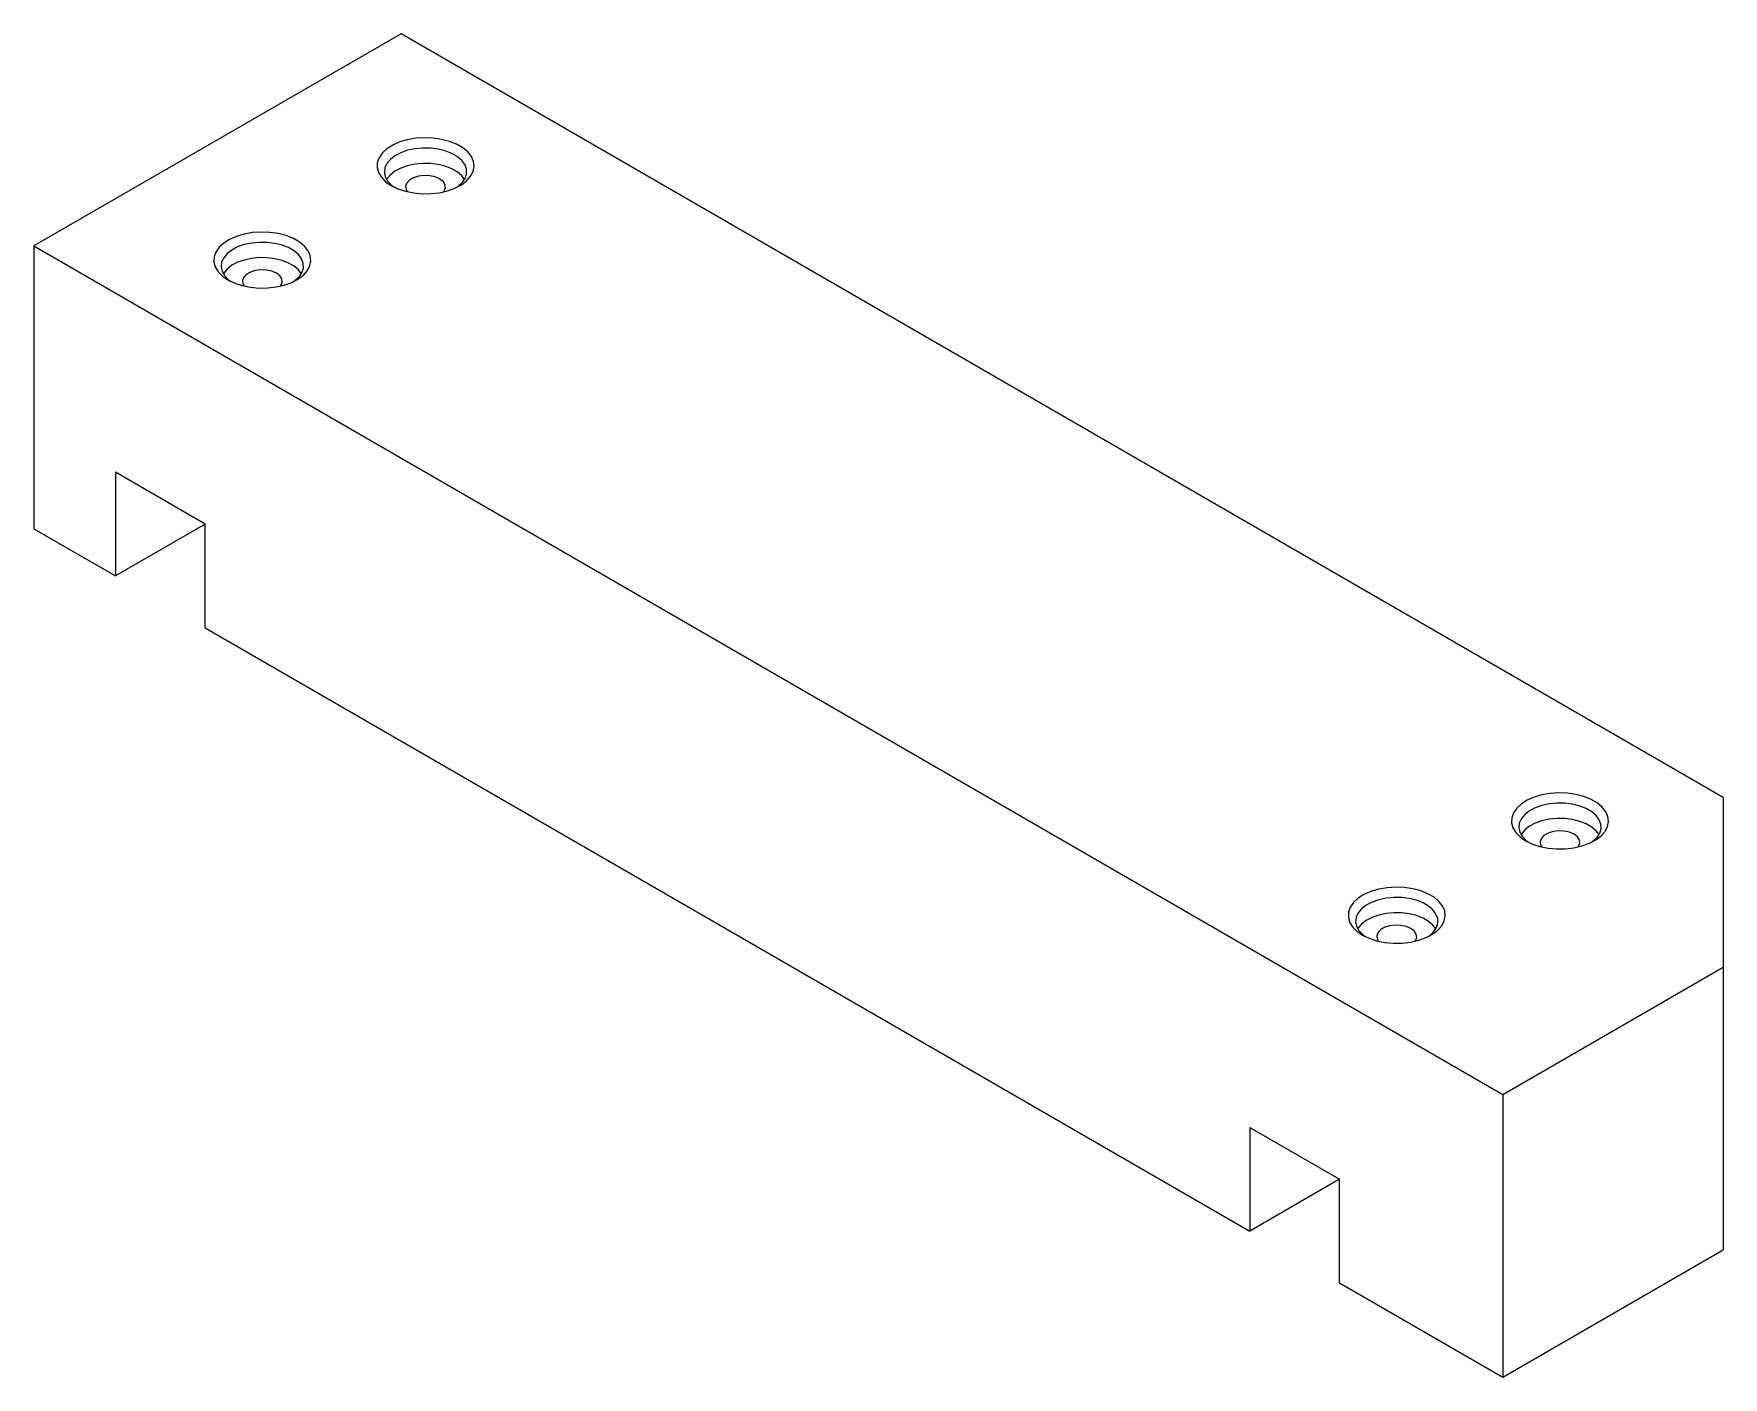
# Model space of a CAD drawing. Header units: millimetres. Extents: x 255 to 1248, y 724 to 1052.
# Drawn here: x 1101.7 to 1248.1, y 935.4 to 1051.8 of the extents above.
import ezdxf

# ---------------------------------------------------------------- set-up
doc = ezdxf.new("R2010")
doc.units = ezdxf.units.MM

msp = doc.modelspace()

# ---------------------------------------------------------------- linework, layer by layer
at = {"color": 7, "linetype": 'Continuous', "lineweight": 15}
for p, q in [((1133.55, 1051.77), (1101.73, 1033.4)), ((1248.1, 985.64), (1133.55, 1051.77)), ((1101.73, 1033.4), (1229, 959.92)), ((1101.73, 1033.4), (1101.73, 1008.9)), ((1116.57, 1009.31), (1108.8, 1013.8)), ((1108.8, 1013.8), (1108.8, 1004.82)), ((1101.73, 1008.9), (1108.8, 1004.82)), ((1116.57, 1009.31), (1108.8, 1004.82)), ((1116.57, 1000.33), (1116.57, 1009.31)), ((1116.57, 1000.33), (1207.08, 948.08)), ((1248.1, 985.64), (1248.1, 970.95)), ((1229, 959.92), (1248.1, 970.95)), ((1248.1, 970.95), (1248.1, 946.45)), ((1229, 959.92), (1229, 935.43)), ((1207.08, 957.06), (1214.86, 952.57)), ((1207.08, 957.06), (1207.08, 948.08)), ((1214.86, 952.57), (1207.08, 948.08)), ((1214.86, 943.59), (1214.86, 952.57)), ((1229, 935.43), (1248.1, 946.45)), ((1214.86, 943.59), (1229, 935.43))]:
    msp.add_line(p, q, dxfattribs=at)
at = {"color": 7, "linetype": 'Continuous', "lineweight": 15, "flags": 128}
for points in [[(1132.69, 1038.62), (1133.27, 1038.34), (1133.93, 1038.13), (1134.64, 1037.99), (1135.38, 1037.92), (1136.14, 1037.93), (1136.88, 1038.01), (1137.58, 1038.18), (1138.21, 1038.41), (1138.77, 1038.7), (1139.23, 1039.05), (1139.57, 1039.44), (1139.79, 1039.85), (1139.87, 1040.29), (1139.82, 1040.72), (1139.64, 1041.14), (1139.33, 1041.54), (1138.9, 1041.9), (1138.36, 1042.2), (1137.74, 1042.45), (1137.06, 1042.63), (1136.32, 1042.74), (1135.57, 1042.77), (1134.82, 1042.72), (1134.1, 1042.59), (1133.43, 1042.4), (1132.83, 1042.13), (1132.32, 1041.81), (1131.92, 1041.44), (1131.64, 1041.04), (1131.49, 1040.61), (1131.47, 1040.18), (1131.59, 1039.75), (1131.84, 1039.34), (1132.21, 1038.96), (1132.69, 1038.62)], [(1138.4, 1038.49), (1138.53, 1038.59), (1138.88, 1038.92), (1139.12, 1039.29), (1139.23, 1039.67), (1139.21, 1040.07), (1139.07, 1040.45), (1138.8, 1040.81), (1138.42, 1041.13), (1137.94, 1041.41), (1137.38, 1041.63), (1136.75, 1041.79), (1136.09, 1041.87), (1135.41, 1041.88), (1134.74, 1041.81), (1134.11, 1041.68), (1133.53, 1041.47), (1133.02, 1041.21), (1132.62, 1040.89), (1132.32, 1040.54), (1132.15, 1040.16), (1132.1, 1039.77), (1132.18, 1039.38), (1132.38, 1039.01), (1132.71, 1038.67), (1132.94, 1038.49)], [(1139.05, 1039.16), (1138.8, 1039.48), (1138.42, 1039.81), (1137.94, 1040.08), (1137.38, 1040.3), (1136.75, 1040.46), (1136.09, 1040.54), (1135.41, 1040.55), (1134.74, 1040.49), (1134.11, 1040.35), (1133.53, 1040.14), (1133.02, 1039.88), (1132.62, 1039.57), (1132.32, 1039.21), (1132.29, 1039.16)], [(1137.25, 1038.09), (1137.29, 1038.15), (1137.39, 1038.42), (1137.35, 1038.71), (1137.18, 1038.97), (1136.89, 1039.2), (1136.49, 1039.37), (1136.03, 1039.47), (1135.54, 1039.49), (1135.06, 1039.43), (1134.63, 1039.29), (1134.28, 1039.09), (1134.05, 1038.84), (1133.94, 1038.57), (1133.98, 1038.28), (1134.09, 1038.09)], [(1118.55, 1030.46), (1119.13, 1030.18), (1119.79, 1029.97), (1120.5, 1029.82), (1121.24, 1029.75), (1122, 1029.76), (1122.73, 1029.85), (1123.43, 1030.01), (1124.07, 1030.24), (1124.63, 1030.54), (1125.09, 1030.88), (1125.43, 1031.27), (1125.65, 1031.69), (1125.73, 1032.12), (1125.68, 1032.56), (1125.49, 1032.98), (1125.18, 1033.37), (1124.75, 1033.73), (1124.22, 1034.04), (1123.6, 1034.29), (1122.91, 1034.47), (1122.18, 1034.57), (1121.43, 1034.6), (1120.68, 1034.55), (1119.96, 1034.43), (1119.29, 1034.23), (1118.69, 1033.97), (1118.18, 1033.65), (1117.78, 1033.28), (1117.5, 1032.87), (1117.34, 1032.45), (1117.33, 1032.01), (1117.45, 1031.58), (1117.7, 1031.17), (1118.07, 1030.79), (1118.55, 1030.46)], [(1124.26, 1030.33), (1124.38, 1030.42), (1124.74, 1030.76), (1124.97, 1031.12), (1125.09, 1031.51), (1125.07, 1031.9), (1124.93, 1032.29), (1124.66, 1032.65), (1124.28, 1032.97), (1123.8, 1033.25), (1123.24, 1033.47), (1122.61, 1033.62), (1121.95, 1033.7), (1121.27, 1033.71), (1120.6, 1033.65), (1119.96, 1033.51), (1119.38, 1033.31), (1118.88, 1033.04), (1118.48, 1032.73), (1118.18, 1032.38), (1118, 1032), (1117.95, 1031.61), (1118.04, 1031.22), (1118.24, 1030.85), (1118.57, 1030.5), (1118.79, 1030.33)], [(1124.91, 1030.99), (1124.66, 1031.32), (1124.28, 1031.64), (1123.8, 1031.92), (1123.24, 1032.14), (1122.61, 1032.29), (1121.95, 1032.38), (1121.27, 1032.39), (1120.6, 1032.32), (1119.96, 1032.18), (1119.38, 1031.98), (1118.88, 1031.72), (1118.48, 1031.4), (1118.18, 1031.05), (1118.14, 1030.99)], [(1123.1, 1029.93), (1123.14, 1029.98), (1123.25, 1030.26), (1123.21, 1030.54), (1123.04, 1030.81), (1122.75, 1031.04), (1122.35, 1031.21), (1121.89, 1031.3), (1121.4, 1031.32), (1120.92, 1031.26), (1120.49, 1031.13), (1120.14, 1030.93), (1119.91, 1030.68), (1119.8, 1030.4), (1119.84, 1030.12), (1119.95, 1029.93)], [(1230.98, 981.88), (1231.56, 981.6), (1232.22, 981.39), (1232.93, 981.25), (1233.67, 981.18), (1234.43, 981.19), (1235.16, 981.27), (1235.86, 981.44), (1236.5, 981.67), (1237.06, 981.96), (1237.52, 982.31), (1237.86, 982.7), (1238.08, 983.11), (1238.16, 983.55), (1238.11, 983.98), (1237.92, 984.4), (1237.61, 984.8), (1237.18, 985.16), (1236.65, 985.46), (1236.03, 985.71), (1235.34, 985.89), (1234.61, 986), (1233.86, 986.03), (1233.11, 985.98), (1232.39, 985.85), (1231.72, 985.66), (1231.12, 985.39), (1230.61, 985.07), (1230.21, 984.7), (1229.93, 984.3), (1229.77, 983.87), (1229.76, 983.44), (1229.88, 983.01), (1230.13, 982.6), (1230.5, 982.22), (1230.98, 981.88)], [(1236.69, 981.75), (1236.81, 981.85), (1237.17, 982.18), (1237.4, 982.55), (1237.52, 982.93), (1237.5, 983.33), (1237.36, 983.71), (1237.09, 984.07), (1236.71, 984.39), (1236.23, 984.67), (1235.67, 984.89), (1235.04, 985.05), (1234.38, 985.13), (1233.7, 985.14), (1233.03, 985.07), (1232.39, 984.94), (1231.81, 984.73), (1231.31, 984.47), (1230.91, 984.15), (1230.61, 983.8), (1230.43, 983.42), (1230.38, 983.03), (1230.47, 982.64), (1230.67, 982.27), (1231, 981.93), (1231.22, 981.75)], [(1237.34, 982.42), (1237.09, 982.74), (1236.71, 983.07), (1236.23, 983.34), (1235.67, 983.56), (1235.04, 983.72), (1234.38, 983.8), (1233.7, 983.81), (1233.03, 983.75), (1232.39, 983.61), (1231.81, 983.4), (1231.31, 983.14), (1230.91, 982.83), (1230.61, 982.47), (1230.57, 982.42)], [(1235.53, 981.35), (1235.57, 981.41), (1235.68, 981.68), (1235.64, 981.97), (1235.47, 982.23), (1235.18, 982.46), (1234.78, 982.63), (1234.32, 982.73), (1233.83, 982.75), (1233.35, 982.69), (1232.92, 982.55), (1232.57, 982.35), (1232.34, 982.1), (1232.23, 981.83), (1232.27, 981.54), (1232.38, 981.35)], [(1216.84, 973.72), (1217.42, 973.44), (1218.07, 973.22), (1218.78, 973.08), (1219.53, 973.01), (1220.28, 973.02), (1221.02, 973.11), (1221.72, 973.27), (1222.36, 973.5), (1222.92, 973.8), (1223.37, 974.14), (1223.72, 974.53), (1223.93, 974.95), (1224.02, 975.38), (1223.97, 975.82), (1223.78, 976.24), (1223.47, 976.63), (1223.04, 976.99), (1222.51, 977.3), (1221.89, 977.55), (1221.2, 977.73), (1220.47, 977.83), (1219.72, 977.86), (1218.97, 977.81), (1218.25, 977.69), (1217.57, 977.49), (1216.97, 977.23), (1216.47, 976.91), (1216.06, 976.54), (1215.78, 976.13), (1215.63, 975.71), (1215.62, 975.27), (1215.73, 974.84), (1215.98, 974.43), (1216.36, 974.05), (1216.84, 973.72)], [(1222.54, 973.59), (1222.67, 973.68), (1223.02, 974.02), (1223.26, 974.38), (1223.37, 974.77), (1223.36, 975.16), (1223.21, 975.54), (1222.95, 975.91), (1222.57, 976.23), (1222.09, 976.51), (1221.52, 976.73), (1220.9, 976.88), (1220.24, 976.96), (1219.56, 976.97), (1218.89, 976.91), (1218.25, 976.77), (1217.67, 976.57), (1217.17, 976.3), (1216.76, 975.99), (1216.47, 975.64), (1216.29, 975.26), (1216.24, 974.87), (1216.32, 974.48), (1216.53, 974.11), (1216.86, 973.76), (1217.08, 973.59)], [(1223.19, 974.25), (1222.95, 974.58), (1222.57, 974.9), (1222.09, 975.18), (1221.52, 975.4), (1220.9, 975.55), (1220.24, 975.64), (1219.56, 975.65), (1218.89, 975.58), (1218.25, 975.44), (1217.67, 975.24), (1217.17, 974.98), (1216.76, 974.66), (1216.47, 974.31), (1216.43, 974.25)], [(1221.39, 973.18), (1221.43, 973.24), (1221.54, 973.52), (1221.5, 973.8), (1221.33, 974.07), (1221.03, 974.29), (1220.64, 974.46), (1220.18, 974.56), (1219.69, 974.58), (1219.21, 974.52), (1218.78, 974.39), (1218.43, 974.19), (1218.19, 973.94), (1218.09, 973.66), (1218.12, 973.38), (1218.23, 973.18)]]:
    msp.add_lwpolyline(points, dxfattribs=at)

doc.saveas('drawing.dxf')
